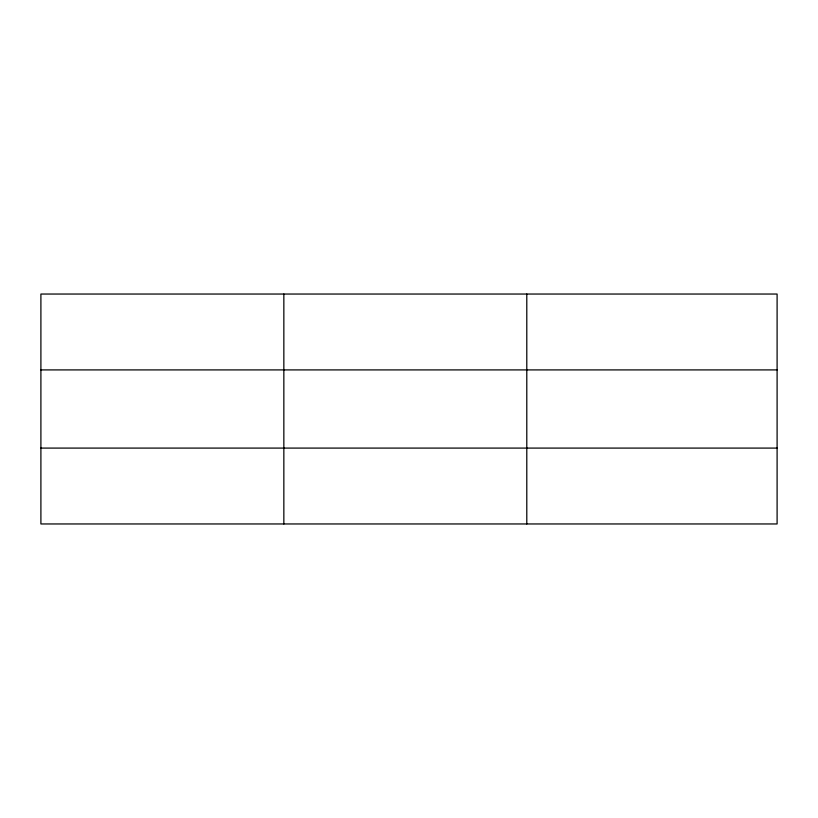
<?xml version="1.0" encoding="UTF-8"?>
<svg xmlns="http://www.w3.org/2000/svg" width="818" height="818" viewBox="0 0 818 818"><rect width="100%" height="100%" fill="white"/><g stroke="black" fill="none" stroke-linecap="round" stroke-linejoin="round"><path stroke-width="1.23" d="M283.846 294.04L283.846 523.96M526.792 294.04L526.792 523.96M777.1 369.91L777.1 294.04L40.9 294.04L40.9 523.96L777.1 523.96L777.1 369.91L40.9 369.91M40.9 448.09L777.1 448.09"/></g></svg>
